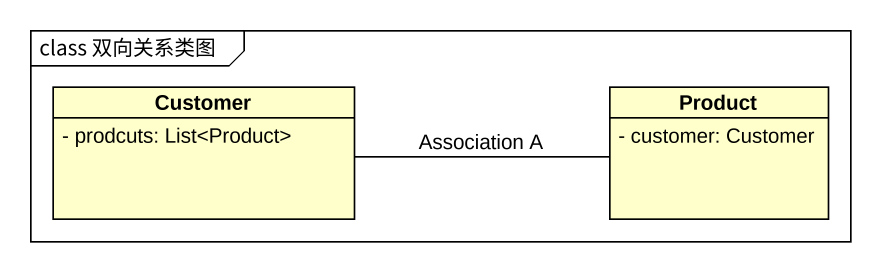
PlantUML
@startuml
mainframe class 双向关系类图
hide circle
hide empty members
skinparam classAttributeIconSize 0
class Customer {
  - prodcuts: List<Product>
}
class Product {
  - customer: Customer
}
Customer -right- Product : Association A
@enduml
